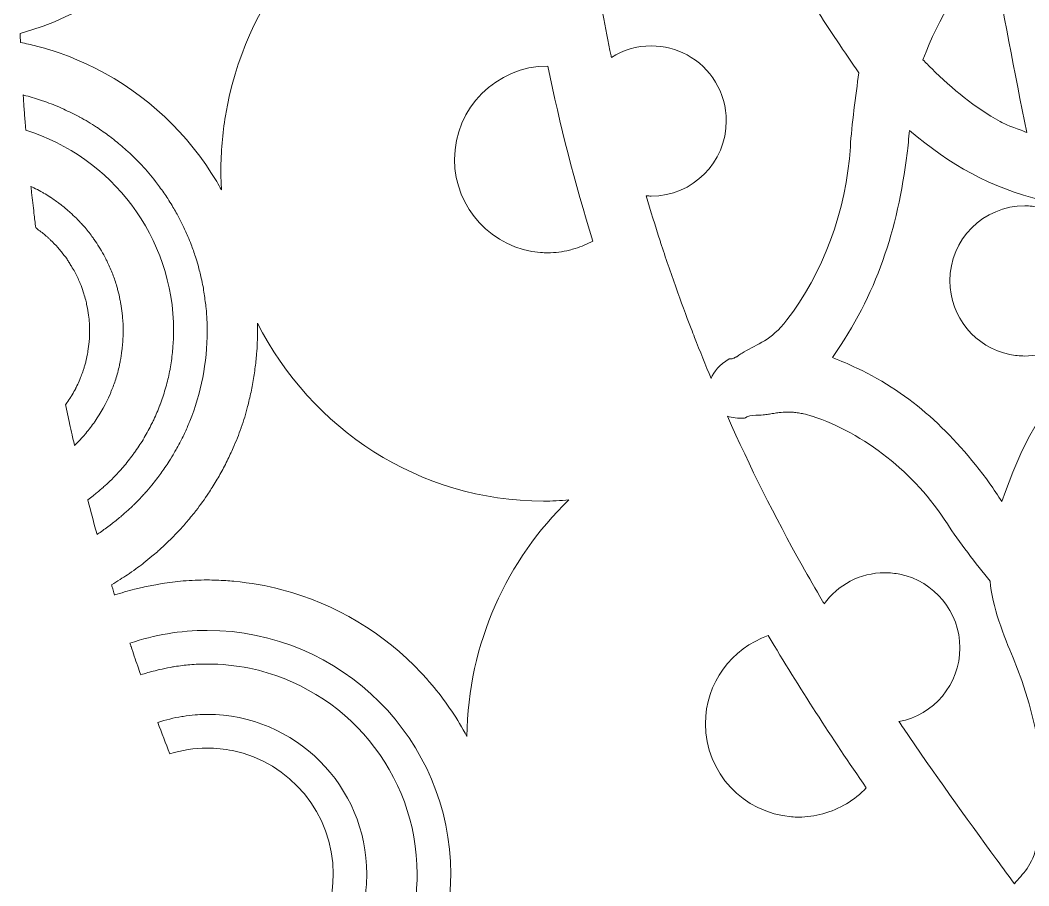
# Model space of a CAD drawing. Header units: millimetres. Extents: x -416 to 1516, y -417 to 43.
# Drawn here: x 816.79 to 848.16, y -127.46 to -100.55 of the extents above; entities that cross this region are included whole.
import ezdxf

# ---------------------------------------------------------------- set-up
doc = ezdxf.new("R2010")
doc.units = ezdxf.units.MM
doc.header["$MEASUREMENT"] = 0
doc.layers.add('Layer 2', color=7, linetype='Continuous')

msp = doc.modelspace()

# ---------------------------------------------------------------- linework, layer by layer
at = {"layer": 'Layer 2', "lineweight": 0}
for points, knots in [([(816.796, -101.239), (816.793, -101.145), (816.79, -101.051), (816.787, -100.957), (820.669, -99.901), (823.533, -96.348), (823.533, -92.136), (823.533, -91.883), (823.516, -91.634), (823.494, -91.386), (823.485, -91.286), (823.478, -91.186), (823.466, -91.087), (824.729, -93.297), (826.768, -94.988), (829.205, -95.749), (826.078, -97.087), (823.753, -100.002), (823.174, -103.517), (823.083, -104.073), (823.031, -104.644), (823.031, -105.227), (823.031, -105.227), (823.031, -105.227), (823.031, -105.227), (823.031, -105.427), (823.038, -105.625), (823.049, -105.822), (822.953, -105.648), (822.85, -105.478), (822.743, -105.31), (821.8, -103.831), (820.444, -102.641), (818.838, -101.902), (818.65, -101.815), (818.459, -101.732), (818.264, -101.658), (817.95, -101.539), (817.627, -101.437), (817.297, -101.352), (817.132, -101.31), (816.965, -101.272), (816.796, -101.239)], [0, 0, 0, 0, 1, 1, 1, 2, 2, 2, 3, 3, 3, 4, 4, 4, 5, 5, 5, 6, 6, 6, 7, 7, 7, 8, 8, 8, 9, 9, 9, 10, 10, 10, 11, 11, 11, 12, 12, 12, 13, 13, 13, 14, 14, 14, 14]), ([(837.53, -101.626), (837.199, -101.447), (836.82, -101.345), (836.417, -101.345), (835.961, -101.345), (835.536, -101.478), (835.176, -101.705), (835.172, -101.687), (835.17, -101.67), (835.166, -101.653), (835.076, -101.217), (834.993, -100.781), (834.914, -100.345), (834.897, -100.249), (834.88, -100.154), (834.863, -100.058), (834.705, -99.151), (834.571, -98.244), (834.462, -97.336), (834.449, -97.232), (834.437, -97.128), (834.425, -97.024), (834.388, -96.696), (834.356, -96.367), (834.325, -96.039), (834.313, -95.916), (834.297, -95.792), (834.287, -95.669), (834.433, -95.74), (834.608, -95.789), (834.813, -95.827), (834.813, -95.827), (834.813, -95.827), (834.813, -95.827), (834.813, -95.827), (834.813, -95.827), (834.813, -95.827), (834.813, -95.827), (834.813, -95.826), (834.813, -95.826), (834.816, -95.827), (834.82, -95.826), (834.824, -95.824), (834.828, -95.822), (834.834, -95.819), (834.841, -95.816), (834.843, -95.815), (834.846, -95.814), (834.849, -95.813), (834.856, -95.811), (834.865, -95.808), (834.874, -95.806), (834.878, -95.805), (834.882, -95.804), (834.886, -95.803), (834.901, -95.8), (834.919, -95.798), (834.941, -95.797), (834.966, -95.796), (834.999, -95.798), (835.035, -95.802), (835.044, -95.802), (835.053, -95.804), (835.063, -95.805), (835.104, -95.81), (835.149, -95.817), (835.205, -95.829), (835.763, -95.952), (836.236, -95.851), (837.076, -96.265), (838.726, -97.077), (840.452, -98.461), (841.553, -100.2), (841.935, -100.803), (842.447, -101.57), (842.875, -102.179), (842.778, -102.893), (842.652, -103.795), (842.611, -104.482), (842.493, -106.471), (841.734, -108.449), (840.638, -109.865), (840.132, -110.518), (839.716, -110.606), (839.306, -110.857), (839.262, -110.884), (839.219, -110.911), (839.175, -110.943), (839.174, -110.943), (839.174, -110.943), (839.173, -110.944), (839.136, -110.97), (839.104, -110.99), (839.075, -111.008), (839.065, -111.013), (839.057, -111.017), (839.048, -111.022), (839.03, -111.032), (839.012, -111.041), (838.997, -111.048), (838.989, -111.051), (838.981, -111.055), (838.974, -111.057), (838.96, -111.062), (838.947, -111.066), (838.936, -111.069), (838.931, -111.07), (838.925, -111.072), (838.921, -111.073), (838.907, -111.076), (838.894, -111.077), (838.884, -111.077), (838.884, -111.077), (838.883, -111.077), (838.883, -111.077), (838.867, -111.077), (838.856, -111.074), (838.848, -111.074), (838.845, -111.073), (838.842, -111.074), (838.84, -111.075), (838.839, -111.075), (838.838, -111.075), (838.837, -111.075), (838.545, -111.266), (838.359, -111.457), (838.282, -111.69), (838.103, -111.264), (837.932, -110.837), (837.765, -110.408), (837.73, -110.317), (837.695, -110.226), (837.66, -110.135), (837.498, -109.713), (837.34, -109.29), (837.189, -108.866), (837.189, -108.865), (837.188, -108.864), (837.188, -108.863), (837.022, -108.396), (836.863, -107.929), (836.71, -107.46), (836.704, -107.441), (836.698, -107.423), (836.692, -107.404), (836.541, -106.939), (836.397, -106.473), (836.259, -106.006), (836.311, -106.01), (836.364, -106.014), (836.417, -106.014), (837.707, -106.014), (838.752, -104.969), (838.752, -103.68), (838.752, -102.793), (838.258, -102.022), (837.53, -101.626)], [0, 0, 0, 0, 1, 1, 1, 2, 2, 2, 3, 3, 3, 4, 4, 4, 5, 5, 5, 6, 6, 6, 7, 7, 7, 8, 8, 8, 9, 9, 9, 10, 10, 10, 11, 11, 11, 12, 12, 12, 13, 13, 13, 14, 14, 14, 15, 15, 15, 16, 16, 16, 17, 17, 17, 18, 18, 18, 19, 19, 19, 20, 20, 20, 21, 21, 21, 22, 22, 22, 23, 23, 23, 24, 24, 24, 25, 25, 25, 26, 26, 26, 27, 27, 27, 28, 28, 28, 29, 29, 29, 30, 30, 30, 31, 31, 31, 32, 32, 32, 33, 33, 33, 34, 34, 34, 35, 35, 35, 36, 36, 36, 37, 37, 37, 38, 38, 38, 39, 39, 39, 40, 40, 40, 41, 41, 41, 42, 42, 42, 43, 43, 43, 44, 44, 44, 45, 45, 45, 46, 46, 46, 47, 47, 47, 48, 48, 48, 49, 49, 49, 50, 50, 50, 51, 51, 51, 52, 52, 52, 52]), ([(847.636, -103.866), (847.52, -103.821), (847.402, -103.771), (847.268, -103.696), (846.491, -103.26), (845.782, -102.696), (845.143, -102.053), (845.052, -101.961), (844.958, -101.874), (844.87, -101.779), (845.376, -100.454), (846.007, -99.361), (847.024, -98.375), (847.355, -100.27), (847.711, -102.153), (848.105, -104.039), (847.932, -103.97), (847.786, -103.923), (847.636, -103.866)], [0, 0, 0, 0, 1, 1, 1, 2, 2, 2, 3, 3, 3, 4, 4, 4, 5, 5, 5, 6, 6, 6, 6]), ([(833.198, -101.973), (833.572, -103.795), (834.039, -105.61), (834.602, -107.411), (834.429, -107.507), (834.243, -107.582), (834.052, -107.642), (833.994, -107.661), (833.936, -107.679), (833.876, -107.693), (833.659, -107.747), (833.434, -107.778), (833.201, -107.778), (833.125, -107.778), (833.05, -107.773), (832.976, -107.767), (831.48, -107.651), (830.298, -106.4), (830.298, -104.876), (830.298, -103.276), (831.599, -101.974), (833.198, -101.973)], [0, 0, 0, 0, 1, 1, 1, 2, 2, 2, 3, 3, 3, 4, 4, 4, 5, 5, 5, 6, 6, 6, 7, 7, 7, 7]), ([(819.554, -116.268), (819.449, -116.347), (819.34, -116.422), (819.231, -116.495), (819.213, -116.508), (819.195, -116.521), (819.177, -116.533), (819.079, -116.175), (818.984, -115.816), (818.892, -115.457), (818.947, -115.416), (819, -115.373), (819.053, -115.331), (819.097, -115.296), (819.143, -115.263), (819.186, -115.227), (819.248, -115.176), (819.307, -115.122), (819.367, -115.069), (819.4, -115.039), (819.435, -115.011), (819.468, -114.98), (819.543, -114.91), (819.616, -114.838), (819.688, -114.765), (819.703, -114.749), (819.72, -114.734), (819.736, -114.718), (819.736, -114.717), (819.737, -114.716), (819.737, -114.716), (819.74, -114.713), (819.742, -114.71), (819.745, -114.708), (819.826, -114.623), (819.905, -114.536), (819.981, -114.448), (819.983, -114.445), (819.986, -114.443), (819.988, -114.44), (819.988, -114.44), (819.989, -114.439), (819.989, -114.439), (820.097, -114.313), (820.199, -114.182), (820.297, -114.048), (820.322, -114.013), (820.347, -113.979), (820.372, -113.944), (820.466, -113.81), (820.557, -113.675), (820.641, -113.534), (820.643, -113.531), (820.645, -113.527), (820.647, -113.524), (820.732, -113.381), (820.81, -113.234), (820.884, -113.084), (820.903, -113.045), (820.922, -113.006), (820.941, -112.967), (821.011, -112.818), (821.078, -112.667), (821.136, -112.513), (821.138, -112.508), (821.14, -112.503), (821.142, -112.498), (821.201, -112.342), (821.252, -112.182), (821.299, -112.021), (821.312, -111.978), (821.324, -111.935), (821.335, -111.892), (821.379, -111.731), (821.418, -111.568), (821.449, -111.403), (821.45, -111.396), (821.452, -111.389), (821.453, -111.382), (821.483, -111.216), (821.505, -111.047), (821.523, -110.876), (821.527, -110.83), (821.532, -110.784), (821.535, -110.738), (821.549, -110.566), (821.559, -110.394), (821.559, -110.219), (821.559, -110.215), (821.56, -110.212), (821.56, -110.208), (821.56, -107.278), (819.621, -104.794), (816.96, -103.969), (816.959, -103.96), (816.958, -103.951), (816.958, -103.942), (816.951, -103.857), (816.945, -103.772), (816.939, -103.687), (816.927, -103.538), (816.916, -103.389), (816.905, -103.239), (816.897, -103.121), (816.89, -103.003), (816.882, -102.885), (816.882, -102.88), (816.881, -102.875), (816.881, -102.871), (816.91, -102.878), (816.939, -102.888), (816.968, -102.896), (817.143, -102.943), (817.316, -102.992), (817.486, -103.051), (817.508, -103.058), (817.529, -103.067), (817.551, -103.076), (817.726, -103.138), (817.9, -103.204), (818.069, -103.279), (818.093, -103.29), (818.116, -103.302), (818.14, -103.313), (818.305, -103.388), (818.469, -103.467), (818.628, -103.553), (818.631, -103.554), (818.633, -103.556), (818.636, -103.557), (818.815, -103.655), (818.99, -103.759), (819.16, -103.869), (819.197, -103.893), (819.232, -103.92), (819.267, -103.946), (819.401, -104.037), (819.535, -104.128), (819.663, -104.227), (819.694, -104.252), (819.723, -104.278), (819.754, -104.304), (819.883, -104.407), (820.012, -104.512), (820.135, -104.624), (820.152, -104.64), (820.168, -104.658), (820.186, -104.675), (820.318, -104.798), (820.449, -104.924), (820.572, -105.057), (820.721, -105.217), (820.863, -105.384), (820.998, -105.557), (821.042, -105.613), (821.081, -105.672), (821.124, -105.73), (821.212, -105.849), (821.299, -105.969), (821.38, -106.093), (821.426, -106.164), (821.469, -106.238), (821.513, -106.311), (821.583, -106.427), (821.652, -106.544), (821.716, -106.664), (821.758, -106.743), (821.798, -106.824), (821.837, -106.905), (821.895, -107.024), (821.951, -107.144), (822.003, -107.266), (822.039, -107.351), (822.073, -107.436), (822.106, -107.522), (822.154, -107.647), (822.197, -107.773), (822.238, -107.901), (822.266, -107.988), (822.294, -108.074), (822.319, -108.163), (822.357, -108.296), (822.388, -108.432), (822.419, -108.569), (822.438, -108.654), (822.458, -108.739), (822.475, -108.825), (822.503, -108.977), (822.523, -109.132), (822.542, -109.288), (822.551, -109.361), (822.564, -109.433), (822.571, -109.507), (822.592, -109.738), (822.604, -109.971), (822.604, -110.208), (822.604, -111.2), (822.412, -112.148), (822.063, -113.016), (822.054, -113.038), (822.043, -113.059), (822.034, -113.081), (821.984, -113.203), (821.932, -113.324), (821.876, -113.442), (821.846, -113.505), (821.812, -113.565), (821.781, -113.626), (821.742, -113.703), (821.705, -113.78), (821.663, -113.855), (821.637, -113.902), (821.608, -113.947), (821.581, -113.994), (821.53, -114.081), (821.48, -114.169), (821.426, -114.253), (821.382, -114.322), (821.335, -114.388), (821.289, -114.455), (821.248, -114.515), (821.209, -114.576), (821.167, -114.635), (821.123, -114.695), (821.075, -114.752), (821.03, -114.811), (820.982, -114.875), (820.935, -114.938), (820.884, -115), (820.816, -115.083), (820.743, -115.163), (820.671, -115.243), (820.642, -115.277), (820.613, -115.312), (820.582, -115.346), (820.501, -115.433), (820.416, -115.516), (820.331, -115.6), (820.307, -115.624), (820.283, -115.649), (820.258, -115.673), (820.179, -115.749), (820.097, -115.82), (820.015, -115.892), (819.982, -115.922), (819.95, -115.952), (819.916, -115.981), (819.821, -116.061), (819.724, -116.137), (819.625, -116.212), (819.602, -116.231), (819.579, -116.25), (819.554, -116.268)], [0, 0, 0, 0, 1, 1, 1, 2, 2, 2, 3, 3, 3, 4, 4, 4, 5, 5, 5, 6, 6, 6, 7, 7, 7, 8, 8, 8, 9, 9, 9, 10, 10, 10, 11, 11, 11, 12, 12, 12, 13, 13, 13, 14, 14, 14, 15, 15, 15, 16, 16, 16, 17, 17, 17, 18, 18, 18, 19, 19, 19, 20, 20, 20, 21, 21, 21, 22, 22, 22, 23, 23, 23, 24, 24, 24, 25, 25, 25, 26, 26, 26, 27, 27, 27, 28, 28, 28, 29, 29, 29, 30, 30, 30, 31, 31, 31, 32, 32, 32, 33, 33, 33, 34, 34, 34, 35, 35, 35, 36, 36, 36, 37, 37, 37, 38, 38, 38, 39, 39, 39, 40, 40, 40, 41, 41, 41, 42, 42, 42, 43, 43, 43, 44, 44, 44, 45, 45, 45, 46, 46, 46, 47, 47, 47, 48, 48, 48, 49, 49, 49, 50, 50, 50, 51, 51, 51, 52, 52, 52, 53, 53, 53, 54, 54, 54, 55, 55, 55, 56, 56, 56, 57, 57, 57, 58, 58, 58, 59, 59, 59, 60, 60, 60, 61, 61, 61, 62, 62, 62, 63, 63, 63, 64, 64, 64, 65, 65, 65, 66, 66, 66, 67, 67, 67, 68, 68, 68, 69, 69, 69, 70, 70, 70, 71, 71, 71, 72, 72, 72, 73, 73, 73, 74, 74, 74, 75, 75, 75, 76, 76, 76, 77, 77, 77, 78, 78, 78, 79, 79, 79, 80, 80, 80, 81, 81, 81, 82, 82, 82, 83, 83, 83, 84, 84, 84, 84]), ([(848.582, -106.137), (848.6, -106.219), (848.62, -106.301), (848.639, -106.384), (848.64, -106.388), (848.641, -106.392), (848.642, -106.397), (848.589, -106.383), (848.534, -106.375), (848.479, -106.364), (848.337, -106.336), (848.191, -106.316), (848.04, -106.316), (846.751, -106.316), (845.705, -107.361), (845.705, -108.651), (845.705, -109.779), (846.506, -110.72), (847.57, -110.938), (847.722, -110.969), (847.879, -110.986), (848.04, -110.986), (848.657, -110.986), (849.216, -110.745), (849.634, -110.354), (849.707, -110.621), (849.78, -110.888), (849.857, -111.155), (848.641, -112.438), (847.887, -113.832), (847.327, -115.509), (847.209, -115.355), (847.058, -115.097), (846.953, -114.955), (845.76, -113.338), (844.529, -112.18), (842.816, -111.363), (842.572, -111.246), (842.317, -111.136), (842.051, -111.033), (843.441, -109.063), (844.065, -107.084), (844.382, -104.682), (844.406, -104.496), (844.422, -104.181), (844.449, -103.978), (845.714, -105.036), (846.97, -105.771), (848.582, -106.137)], [0, 0, 0, 0, 1, 1, 1, 2, 2, 2, 3, 3, 3, 4, 4, 4, 5, 5, 5, 6, 6, 6, 7, 7, 7, 8, 8, 8, 9, 9, 9, 10, 10, 10, 11, 11, 11, 12, 12, 12, 13, 13, 13, 14, 14, 14, 15, 15, 15, 16, 16, 16, 16]), ([(818.828, -113.39), (818.823, -113.397), (818.817, -113.405), (818.811, -113.412), (818.71, -113.531), (818.603, -113.645), (818.492, -113.753), (818.487, -113.758), (818.483, -113.763), (818.479, -113.767), (818.457, -113.673), (818.433, -113.58), (818.412, -113.487), (818.408, -113.47), (818.405, -113.453), (818.401, -113.436), (818.375, -113.32), (818.349, -113.204), (818.324, -113.088), (818.281, -112.893), (818.242, -112.697), (818.201, -112.502), (818.215, -112.483), (818.227, -112.462), (818.241, -112.443), (818.284, -112.381), (818.327, -112.319), (818.366, -112.255), (818.367, -112.254), (818.367, -112.254), (818.367, -112.253), (818.368, -112.252), (818.369, -112.251), (818.37, -112.249), (818.381, -112.231), (818.391, -112.211), (818.402, -112.192), (818.441, -112.127), (818.479, -112.061), (818.514, -111.993), (818.514, -111.993), (818.515, -111.993), (818.515, -111.993), (818.519, -111.984), (818.523, -111.975), (818.527, -111.967), (818.535, -111.949), (818.544, -111.93), (818.552, -111.912), (818.583, -111.849), (818.615, -111.785), (818.642, -111.72), (818.642, -111.72), (818.643, -111.719), (818.643, -111.719), (818.651, -111.699), (818.657, -111.679), (818.666, -111.658), (818.671, -111.643), (818.677, -111.629), (818.682, -111.614), (818.705, -111.555), (818.729, -111.496), (818.749, -111.436), (818.749, -111.436), (818.749, -111.436), (818.749, -111.435), (818.761, -111.4), (818.77, -111.363), (818.781, -111.327), (818.786, -111.309), (818.791, -111.292), (818.796, -111.275), (818.808, -111.231), (818.823, -111.187), (818.834, -111.142), (818.834, -111.142), (818.834, -111.142), (818.834, -111.142), (818.857, -111.05), (818.876, -110.956), (818.892, -110.862), (818.893, -110.854), (818.895, -110.847), (818.896, -110.839), (818.896, -110.839), (818.896, -110.839), (818.896, -110.839), (818.912, -110.744), (818.923, -110.647), (818.932, -110.55), (818.932, -110.542), (818.934, -110.535), (818.934, -110.527), (818.943, -110.423), (818.947, -110.317), (818.947, -110.211), (818.947, -110.21), (818.947, -110.209), (818.947, -110.208), (818.947, -110.208), (818.947, -110.208), (818.947, -110.208), (818.947, -110.042), (818.937, -109.878), (818.917, -109.718), (818.904, -109.618), (818.881, -109.521), (818.861, -109.424), (818.849, -109.365), (818.842, -109.304), (818.828, -109.246), (818.811, -109.179), (818.785, -109.116), (818.765, -109.051), (818.739, -108.966), (818.716, -108.879), (818.684, -108.796), (818.671, -108.765), (818.655, -108.736), (818.642, -108.706), (818.594, -108.592), (818.546, -108.479), (818.488, -108.371), (818.488, -108.371), (818.488, -108.371), (818.488, -108.371), (818.456, -108.311), (818.417, -108.255), (818.381, -108.197), (818.358, -108.158), (818.334, -108.12), (818.311, -108.082), (818.288, -108.047), (818.27, -108.01), (818.246, -107.976), (818.246, -107.976), (818.246, -107.976), (818.246, -107.976), (818.191, -107.897), (818.128, -107.824), (818.068, -107.75), (818.034, -107.708), (818.003, -107.664), (817.968, -107.623), (817.965, -107.62), (817.963, -107.616), (817.96, -107.613), (817.96, -107.613), (817.96, -107.613), (817.959, -107.613), (817.888, -107.532), (817.809, -107.458), (817.731, -107.384), (817.71, -107.364), (817.689, -107.343), (817.669, -107.322), (817.657, -107.31), (817.646, -107.297), (817.633, -107.286), (817.633, -107.286), (817.633, -107.286), (817.633, -107.286), (817.547, -107.209), (817.455, -107.14), (817.362, -107.071), (817.331, -107.048), (817.303, -107.021), (817.271, -106.999), (817.253, -106.849), (817.235, -106.698), (817.217, -106.548), (817.191, -106.333), (817.165, -106.119), (817.142, -105.903), (817.141, -105.898), (817.141, -105.892), (817.14, -105.886), (817.14, -105.884), (817.14, -105.882), (817.139, -105.881), (817.133, -105.825), (817.128, -105.77), (817.122, -105.714), (817.153, -105.728), (817.182, -105.744), (817.212, -105.76), (817.286, -105.796), (817.361, -105.832), (817.433, -105.873), (817.459, -105.887), (817.485, -105.904), (817.512, -105.92), (817.579, -105.959), (817.646, -105.998), (817.711, -106.04), (817.717, -106.044), (817.724, -106.048), (817.73, -106.052), (817.781, -106.085), (817.829, -106.121), (817.879, -106.156), (817.924, -106.188), (817.97, -106.218), (818.015, -106.251), (818.047, -106.276), (818.079, -106.303), (818.11, -106.329), (818.169, -106.375), (818.228, -106.421), (818.284, -106.47), (818.304, -106.487), (818.322, -106.506), (818.341, -106.523), (818.408, -106.583), (818.474, -106.643), (818.537, -106.706), (818.581, -106.75), (818.622, -106.796), (818.664, -106.841), (818.7, -106.88), (818.738, -106.918), (818.773, -106.958), (818.86, -107.058), (818.942, -107.162), (819.02, -107.268), (819.044, -107.301), (819.067, -107.334), (819.09, -107.367), (819.144, -107.444), (819.196, -107.521), (819.245, -107.601), (819.27, -107.64), (819.293, -107.679), (819.316, -107.719), (819.363, -107.799), (819.408, -107.881), (819.45, -107.965), (819.469, -108.001), (819.489, -108.038), (819.507, -108.075), (819.564, -108.195), (819.618, -108.317), (819.666, -108.442), (819.667, -108.442), (819.667, -108.443), (819.667, -108.443), (819.715, -108.568), (819.757, -108.697), (819.794, -108.827), (819.806, -108.867), (819.816, -108.908), (819.826, -108.949), (819.851, -109.041), (819.873, -109.134), (819.892, -109.228), (819.901, -109.274), (819.91, -109.322), (819.918, -109.369), (819.934, -109.464), (819.947, -109.56), (819.958, -109.656), (819.963, -109.699), (819.969, -109.742), (819.973, -109.786), (819.984, -109.925), (819.992, -110.065), (819.992, -110.208), (819.992, -110.365), (819.982, -110.52), (819.968, -110.674), (819.964, -110.719), (819.958, -110.764), (819.952, -110.809), (819.938, -110.922), (819.921, -111.034), (819.899, -111.144), (819.891, -111.188), (819.883, -111.232), (819.874, -111.275), (819.841, -111.422), (819.804, -111.567), (819.759, -111.709), (819.759, -111.709), (819.759, -111.71), (819.759, -111.71), (819.719, -111.834), (819.671, -111.955), (819.622, -112.075), (819.608, -112.107), (819.598, -112.141), (819.585, -112.173), (819.456, -112.468), (819.299, -112.748), (819.118, -113.01), (819.115, -113.016), (819.112, -113.021), (819.108, -113.027), (819.021, -113.152), (818.927, -113.273), (818.828, -113.39)], [0, 0, 0, 0, 1, 1, 1, 2, 2, 2, 3, 3, 3, 4, 4, 4, 5, 5, 5, 6, 6, 6, 7, 7, 7, 8, 8, 8, 9, 9, 9, 10, 10, 10, 11, 11, 11, 12, 12, 12, 13, 13, 13, 14, 14, 14, 15, 15, 15, 16, 16, 16, 17, 17, 17, 18, 18, 18, 19, 19, 19, 20, 20, 20, 21, 21, 21, 22, 22, 22, 23, 23, 23, 24, 24, 24, 25, 25, 25, 26, 26, 26, 27, 27, 27, 28, 28, 28, 29, 29, 29, 30, 30, 30, 31, 31, 31, 32, 32, 32, 33, 33, 33, 34, 34, 34, 35, 35, 35, 36, 36, 36, 37, 37, 37, 38, 38, 38, 39, 39, 39, 40, 40, 40, 41, 41, 41, 42, 42, 42, 43, 43, 43, 44, 44, 44, 45, 45, 45, 46, 46, 46, 47, 47, 47, 48, 48, 48, 49, 49, 49, 50, 50, 50, 51, 51, 51, 52, 52, 52, 53, 53, 53, 54, 54, 54, 55, 55, 55, 56, 56, 56, 57, 57, 57, 58, 58, 58, 59, 59, 59, 60, 60, 60, 61, 61, 61, 62, 62, 62, 63, 63, 63, 64, 64, 64, 65, 65, 65, 66, 66, 66, 67, 67, 67, 68, 68, 68, 69, 69, 69, 70, 70, 70, 71, 71, 71, 72, 72, 72, 73, 73, 73, 74, 74, 74, 75, 75, 75, 76, 76, 76, 77, 77, 77, 78, 78, 78, 79, 79, 79, 80, 80, 80, 81, 81, 81, 82, 82, 82, 83, 83, 83, 84, 84, 84, 85, 85, 85, 86, 86, 86, 87, 87, 87, 88, 88, 88, 89, 89, 89, 90, 90, 90, 91, 91, 91, 92, 92, 92, 93, 93, 93, 94, 94, 94, 95, 95, 95, 96, 96, 96, 97, 97, 97, 98, 98, 98, 99, 99, 99, 100, 100, 100, 100]), ([(819.726, -118.415), (819.725, -118.416), (819.725, -118.416), (819.724, -118.416), (819.717, -118.394), (819.71, -118.371), (819.703, -118.349), (819.703, -118.347), (819.702, -118.345), (819.701, -118.343), (819.686, -118.292), (819.671, -118.241), (819.656, -118.189), (819.647, -118.159), (819.639, -118.129), (819.63, -118.099), (819.719, -118.047), (819.806, -117.989), (819.894, -117.933), (819.971, -117.884), (820.05, -117.838), (820.126, -117.787), (820.213, -117.728), (820.296, -117.664), (820.381, -117.603), (820.455, -117.55), (820.531, -117.499), (820.602, -117.443), (820.603, -117.443), (820.603, -117.443), (820.603, -117.442), (820.615, -117.434), (820.625, -117.424), (820.637, -117.415), (820.721, -117.349), (820.803, -117.279), (820.885, -117.211), (820.941, -117.164), (821, -117.119), (821.055, -117.071), (821.055, -117.071), (821.055, -117.07), (821.056, -117.07), (821.075, -117.053), (821.093, -117.035), (821.112, -117.018), (821.191, -116.945), (821.27, -116.871), (821.348, -116.797), (821.392, -116.754), (821.439, -116.714), (821.483, -116.671), (821.483, -116.67), (821.483, -116.67), (821.483, -116.67), (821.512, -116.641), (821.538, -116.611), (821.566, -116.582), (821.653, -116.492), (821.739, -116.402), (821.823, -116.309), (821.843, -116.287), (821.864, -116.267), (821.884, -116.245), (821.884, -116.244), (821.885, -116.244), (821.885, -116.243), (821.905, -116.221), (821.923, -116.196), (821.943, -116.173), (822.041, -116.059), (822.139, -115.943), (822.232, -115.825), (822.24, -115.814), (822.249, -115.804), (822.258, -115.793), (822.258, -115.793), (822.258, -115.793), (822.258, -115.792), (822.395, -115.616), (822.524, -115.433), (822.648, -115.247), (822.687, -115.189), (822.722, -115.129), (822.76, -115.07), (822.844, -114.937), (822.925, -114.803), (823.002, -114.666), (823.041, -114.597), (823.078, -114.528), (823.116, -114.458), (823.189, -114.319), (823.257, -114.179), (823.323, -114.037), (823.354, -113.972), (823.385, -113.907), (823.414, -113.841), (823.503, -113.638), (823.586, -113.431), (823.66, -113.221), (823.662, -113.216), (823.664, -113.211), (823.665, -113.207), (823.74, -112.993), (823.805, -112.775), (823.863, -112.555), (823.882, -112.485), (823.898, -112.413), (823.915, -112.342), (823.952, -112.187), (823.986, -112.03), (824.015, -111.872), (824.03, -111.791), (824.044, -111.709), (824.057, -111.627), (824.082, -111.468), (824.102, -111.307), (824.119, -111.146), (824.126, -111.071), (824.136, -110.996), (824.142, -110.921), (824.16, -110.688), (824.171, -110.455), (824.171, -110.218), (824.171, -110.215), (824.172, -110.211), (824.172, -110.208), (824.172, -110.126), (824.168, -110.045), (824.166, -109.964), (825.841, -113.248), (829.198, -115.496), (833.061, -115.496), (833.061, -115.496), (833.061, -115.496), (833.061, -115.496), (833.061, -115.496), (833.061, -115.496), (833.061, -115.496), (833.329, -115.496), (833.593, -115.482), (833.856, -115.461), (831.932, -117.306), (830.719, -119.917), (830.682, -122.813), (830.394, -122.271), (830.052, -121.761), (829.665, -121.291), (829.639, -121.258), (829.609, -121.228), (829.582, -121.196), (829.478, -121.073), (829.373, -120.951), (829.263, -120.833), (828.104, -119.6), (826.607, -118.693), (824.922, -118.25), (824.442, -118.124), (823.946, -118.036), (823.438, -117.99), (823.353, -117.982), (823.269, -117.973), (823.184, -117.968), (822.992, -117.956), (822.799, -117.948), (822.604, -117.948), (822.352, -117.948), (822.101, -117.958), (821.854, -117.979), (821.633, -117.997), (821.415, -118.026), (821.199, -118.06), (821.134, -118.07), (821.07, -118.082), (821.006, -118.094), (820.846, -118.122), (820.689, -118.154), (820.533, -118.191), (820.47, -118.206), (820.407, -118.22), (820.344, -118.236), (820.136, -118.29), (819.929, -118.348), (819.726, -118.415)], [0, 0, 0, 0, 1, 1, 1, 2, 2, 2, 3, 3, 3, 4, 4, 4, 5, 5, 5, 6, 6, 6, 7, 7, 7, 8, 8, 8, 9, 9, 9, 10, 10, 10, 11, 11, 11, 12, 12, 12, 13, 13, 13, 14, 14, 14, 15, 15, 15, 16, 16, 16, 17, 17, 17, 18, 18, 18, 19, 19, 19, 20, 20, 20, 21, 21, 21, 22, 22, 22, 23, 23, 23, 24, 24, 24, 25, 25, 25, 26, 26, 26, 27, 27, 27, 28, 28, 28, 29, 29, 29, 30, 30, 30, 31, 31, 31, 32, 32, 32, 33, 33, 33, 34, 34, 34, 35, 35, 35, 36, 36, 36, 37, 37, 37, 38, 38, 38, 39, 39, 39, 40, 40, 40, 41, 41, 41, 42, 42, 42, 43, 43, 43, 44, 44, 44, 45, 45, 45, 46, 46, 46, 47, 47, 47, 48, 48, 48, 49, 49, 49, 50, 50, 50, 51, 51, 51, 52, 52, 52, 53, 53, 53, 54, 54, 54, 55, 55, 55, 56, 56, 56, 57, 57, 57, 58, 58, 58, 59, 59, 59, 60, 60, 60, 61, 61, 61, 61]), ([(844.153, -117.772), (844.001, -117.74), (843.844, -117.724), (843.683, -117.724), (842.906, -117.724), (842.22, -118.105), (841.796, -118.688), (841.779, -118.659), (841.763, -118.63), (841.746, -118.602), (841.531, -118.236), (841.317, -117.869), (841.11, -117.499), (840.257, -115.975), (839.484, -114.425), (838.785, -112.856), (838.932, -112.906), (839.109, -112.924), (839.322, -112.919), (839.322, -112.919), (839.322, -112.919), (839.322, -112.919), (839.351, -112.918), (839.362, -112.829), (839.668, -112.83), (839.668, -112.83), (839.669, -112.83), (839.67, -112.83), (839.748, -112.831), (839.823, -112.825), (839.896, -112.817), (839.925, -112.814), (839.953, -112.81), (839.981, -112.806), (840.033, -112.799), (840.086, -112.792), (840.139, -112.784), (840.197, -112.774), (840.257, -112.766), (840.317, -112.757), (840.345, -112.753), (840.373, -112.749), (840.401, -112.746), (840.478, -112.737), (840.558, -112.73), (840.643, -112.728), (840.643, -112.728), (840.644, -112.728), (840.644, -112.728), (840.708, -112.727), (840.775, -112.73), (840.845, -112.736), (840.867, -112.737), (840.889, -112.74), (840.911, -112.743), (840.965, -112.749), (841.022, -112.758), (841.08, -112.769), (841.105, -112.773), (841.129, -112.778), (841.155, -112.783), (841.237, -112.802), (841.323, -112.824), (841.416, -112.854), (841.417, -112.855), (841.418, -112.855), (841.419, -112.855), (843.049, -113.391), (844.596, -114.595), (845.628, -116.203), (845.983, -116.757), (846.52, -117.444), (846.96, -117.983), (847.003, -118.74), (847.408, -119.735), (847.672, -120.372), (848.434, -122.208), (848.839, -124.386), (848.433, -126.132), (848.265, -126.858), (847.968, -127.082), (847.714, -127.39), (847.531, -127.144), (847.349, -126.896), (847.167, -126.648), (846.179, -125.303), (845.201, -123.939), (844.26, -122.552), (844.215, -122.484), (844.168, -122.418), (844.123, -122.351), (845.202, -122.145), (846.018, -121.198), (846.018, -120.059), (846.018, -118.931), (845.217, -117.989), (844.153, -117.772)], [0, 0, 0, 0, 1, 1, 1, 2, 2, 2, 3, 3, 3, 4, 4, 4, 5, 5, 5, 6, 6, 6, 7, 7, 7, 8, 8, 8, 9, 9, 9, 10, 10, 10, 11, 11, 11, 12, 12, 12, 13, 13, 13, 14, 14, 14, 15, 15, 15, 16, 16, 16, 17, 17, 17, 18, 18, 18, 19, 19, 19, 20, 20, 20, 21, 21, 21, 22, 22, 22, 23, 23, 23, 24, 24, 24, 25, 25, 25, 26, 26, 26, 27, 27, 27, 28, 28, 28, 29, 29, 29, 30, 30, 30, 31, 31, 31, 32, 32, 32, 32]), ([(826.393, -133.593), (826.315, -133.459), (826.238, -133.325), (826.161, -133.19), (826.071, -133.033), (825.984, -132.876), (825.895, -132.719), (825.955, -132.684), (826.011, -132.646), (826.069, -132.609), (826.129, -132.572), (826.19, -132.536), (826.248, -132.496), (826.249, -132.496), (826.249, -132.496), (826.25, -132.495), (826.269, -132.482), (826.288, -132.467), (826.307, -132.454), (826.348, -132.425), (826.388, -132.396), (826.429, -132.366), (826.482, -132.328), (826.536, -132.291), (826.588, -132.251), (826.654, -132.201), (826.716, -132.146), (826.78, -132.094), (826.823, -132.057), (826.868, -132.023), (826.911, -131.985), (826.911, -131.985), (826.912, -131.984), (826.913, -131.984), (826.915, -131.981), (826.918, -131.979), (826.92, -131.976), (826.99, -131.914), (827.058, -131.85), (827.125, -131.785), (827.155, -131.756), (827.187, -131.729), (827.216, -131.7), (827.216, -131.7), (827.217, -131.699), (827.217, -131.699), (827.232, -131.684), (827.245, -131.668), (827.26, -131.653), (827.327, -131.585), (827.393, -131.516), (827.457, -131.445), (827.471, -131.428), (827.487, -131.413), (827.502, -131.396), (827.503, -131.396), (827.503, -131.395), (827.504, -131.394), (827.616, -131.267), (827.722, -131.133), (827.825, -130.997), (827.855, -130.957), (827.885, -130.915), (827.914, -130.874), (827.99, -130.768), (828.063, -130.66), (828.133, -130.549), (828.158, -130.51), (828.183, -130.472), (828.207, -130.432), (828.295, -130.286), (828.378, -130.137), (828.454, -129.984), (828.469, -129.955), (828.482, -129.924), (828.496, -129.893), (828.557, -129.766), (828.614, -129.636), (828.667, -129.505), (828.687, -129.455), (828.706, -129.406), (828.725, -129.357), (828.774, -129.224), (828.82, -129.089), (828.861, -128.952), (828.871, -128.918), (828.882, -128.886), (828.892, -128.853), (828.939, -128.685), (828.979, -128.515), (829.012, -128.342), (829.021, -128.296), (829.028, -128.25), (829.036, -128.203), (829.059, -128.069), (829.079, -127.933), (829.093, -127.796), (829.099, -127.743), (829.105, -127.691), (829.11, -127.637), (829.124, -127.459), (829.135, -127.28), (829.135, -127.098), (829.135, -127.095), (829.135, -127.093), (829.135, -127.091), (829.135, -123.94), (826.892, -121.303), (823.919, -120.693), (823.494, -120.606), (823.055, -120.56), (822.604, -120.56), (822.423, -120.56), (822.242, -120.568), (822.064, -120.583), (821.906, -120.596), (821.751, -120.616), (821.596, -120.64), (821.549, -120.648), (821.503, -120.657), (821.457, -120.665), (821.343, -120.685), (821.23, -120.709), (821.118, -120.735), (821.073, -120.746), (821.027, -120.756), (820.983, -120.768), (820.832, -120.806), (820.683, -120.849), (820.537, -120.897), (820.506, -120.807), (820.473, -120.716), (820.442, -120.625), (820.372, -120.422), (820.303, -120.219), (820.235, -120.015), (820.234, -120.012), (820.233, -120.009), (820.232, -120.006), (820.222, -119.975), (820.212, -119.944), (820.202, -119.914), (820.957, -119.658), (821.764, -119.515), (822.604, -119.515), (826.782, -119.515), (830.18, -122.914), (830.18, -127.091), (830.18, -129.879), (828.66, -132.31), (826.41, -133.623), (826.41, -133.623), (826.393, -133.593), (826.393, -133.593)], [0, 0, 0, 0, 1, 1, 1, 2, 2, 2, 3, 3, 3, 4, 4, 4, 5, 5, 5, 6, 6, 6, 7, 7, 7, 8, 8, 8, 9, 9, 9, 10, 10, 10, 11, 11, 11, 12, 12, 12, 13, 13, 13, 14, 14, 14, 15, 15, 15, 16, 16, 16, 17, 17, 17, 18, 18, 18, 19, 19, 19, 20, 20, 20, 21, 21, 21, 22, 22, 22, 23, 23, 23, 24, 24, 24, 25, 25, 25, 26, 26, 26, 27, 27, 27, 28, 28, 28, 29, 29, 29, 30, 30, 30, 31, 31, 31, 32, 32, 32, 33, 33, 33, 34, 34, 34, 35, 35, 35, 36, 36, 36, 37, 37, 37, 38, 38, 38, 39, 39, 39, 40, 40, 40, 41, 41, 41, 42, 42, 42, 43, 43, 43, 44, 44, 44, 45, 45, 45, 46, 46, 46, 47, 47, 47, 48, 48, 48, 49, 49, 49, 50, 50, 50, 51, 51, 51, 51]), ([(843.106, -124.407), (842.742, -124.791), (842.276, -125.075), (841.752, -125.217), (841.514, -125.281), (841.264, -125.32), (841.006, -125.32), (840.93, -125.32), (840.855, -125.314), (840.781, -125.308), (839.285, -125.193), (838.103, -123.941), (838.103, -122.417), (838.103, -121.149), (838.922, -120.071), (840.059, -119.678), (841.013, -121.293), (842.041, -122.866), (843.106, -124.407)], [0, 0, 0, 0, 1, 1, 1, 2, 2, 2, 3, 3, 3, 4, 4, 4, 5, 5, 5, 6, 6, 6, 6]), ([(825.659, -130.99), (825.494, -131.12), (825.32, -131.239), (825.139, -131.347), (824.986, -131.063), (824.832, -130.779), (824.683, -130.493), (824.672, -130.472), (824.66, -130.451), (824.649, -130.43), (825.772, -129.741), (826.523, -128.502), (826.523, -127.091), (826.523, -125.2), (825.177, -123.618), (823.393, -123.252), (823.138, -123.2), (822.875, -123.172), (822.604, -123.172), (822.199, -123.172), (821.808, -123.236), (821.44, -123.352), (821.314, -123.028), (821.19, -122.702), (821.069, -122.377), (821.311, -122.297), (821.56, -122.234), (821.817, -122.192), (821.83, -122.19), (821.844, -122.189), (821.858, -122.187), (821.979, -122.168), (822.102, -122.153), (822.226, -122.143), (822.325, -122.135), (822.426, -122.132), (822.526, -122.131), (822.552, -122.13), (822.578, -122.127), (822.604, -122.127), (825.341, -122.127), (827.568, -124.354), (827.568, -127.091), (827.568, -127.231), (827.56, -127.369), (827.548, -127.506), (827.545, -127.544), (827.541, -127.581), (827.537, -127.619), (827.526, -127.725), (827.511, -127.831), (827.493, -127.935), (827.487, -127.968), (827.482, -128), (827.476, -128.032), (827.451, -128.164), (827.421, -128.294), (827.385, -128.422), (827.378, -128.444), (827.371, -128.466), (827.364, -128.489), (827.333, -128.595), (827.297, -128.7), (827.259, -128.803), (827.246, -128.839), (827.232, -128.874), (827.218, -128.909), (827.178, -129.012), (827.134, -129.113), (827.086, -129.212), (827.077, -129.232), (827.068, -129.253), (827.058, -129.273), (827.001, -129.389), (826.938, -129.503), (826.871, -129.614), (826.855, -129.643), (826.836, -129.67), (826.819, -129.698), (826.765, -129.784), (826.71, -129.868), (826.651, -129.95), (826.63, -129.98), (826.609, -130.01), (826.587, -130.039), (826.51, -130.143), (826.43, -130.244), (826.345, -130.342), (826.297, -130.396), (826.247, -130.448), (826.197, -130.5), (826.174, -130.524), (826.153, -130.548), (826.13, -130.572), (826.089, -130.613), (826.045, -130.652), (826.003, -130.692), (825.969, -130.725), (825.936, -130.758), (825.901, -130.789), (825.851, -130.833), (825.799, -130.874), (825.747, -130.917), (825.718, -130.942), (825.689, -130.967), (825.659, -130.99)], [0, 0, 0, 0, 1, 1, 1, 2, 2, 2, 3, 3, 3, 4, 4, 4, 5, 5, 5, 6, 6, 6, 7, 7, 7, 8, 8, 8, 9, 9, 9, 10, 10, 10, 11, 11, 11, 12, 12, 12, 13, 13, 13, 14, 14, 14, 15, 15, 15, 16, 16, 16, 17, 17, 17, 18, 18, 18, 19, 19, 19, 20, 20, 20, 21, 21, 21, 22, 22, 22, 23, 23, 23, 24, 24, 24, 25, 25, 25, 26, 26, 26, 27, 27, 27, 28, 28, 28, 29, 29, 29, 30, 30, 30, 31, 31, 31, 32, 32, 32, 33, 33, 33, 34, 34, 34, 35, 35, 35, 35])]:
    msp.add_open_spline(points, degree=3, knots=knots, dxfattribs=at)

doc.saveas('drawing.dxf')
